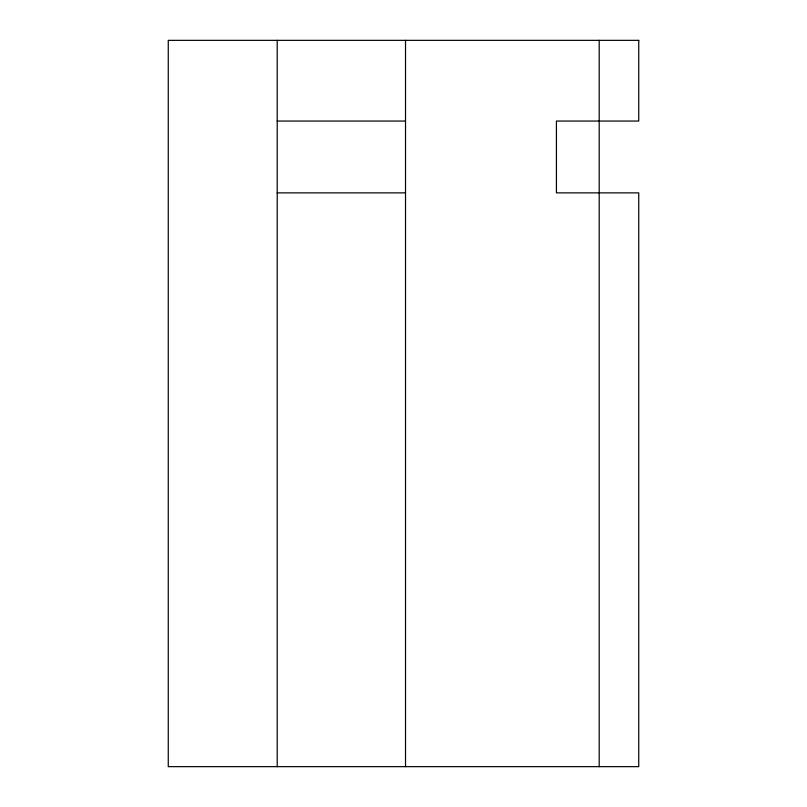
<?xml version="1.0" encoding="UTF-8"?>
<svg xmlns="http://www.w3.org/2000/svg" width="807" height="807" viewBox="0 0 807 807"><rect width="100%" height="100%" fill="white"/><g stroke="black" fill="none" stroke-linecap="round" stroke-linejoin="round"><path stroke-width="1.21" d="M277.204 121.05L405.518 121.05M277.204 192.873L405.518 192.873M599.197 40.35L599.197 766.65M405.518 40.35L405.518 766.65M277.204 40.35L277.204 766.65M638.741 40.35L168.26 40.35L168.26 766.65L638.741 766.65L638.741 192.873L556.427 192.873L556.427 121.05L638.741 121.05L638.741 40.35"/></g></svg>
